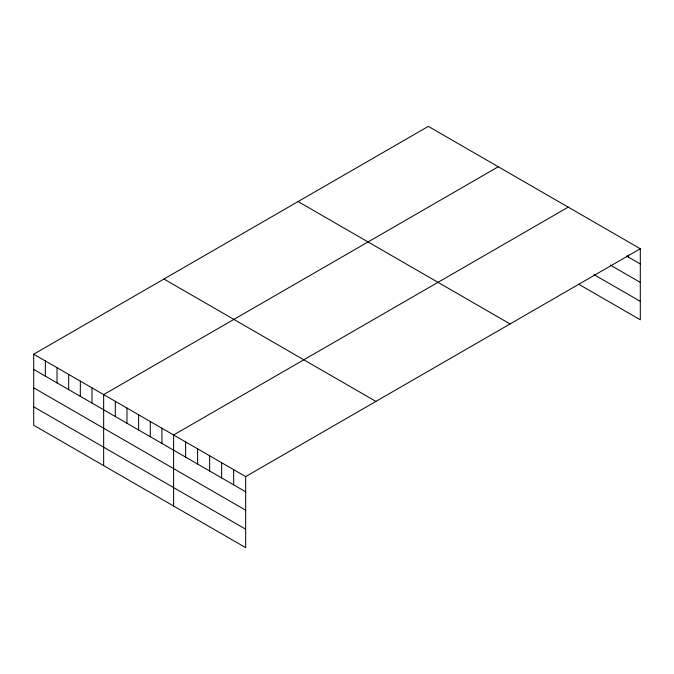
<?xml version="1.0" encoding="UTF-8"?>
<svg xmlns="http://www.w3.org/2000/svg" width="674" height="674" viewBox="0 0 674 674"><rect width="100%" height="100%" fill="white"/><g stroke="black" fill="none" stroke-linecap="round" stroke-linejoin="round"><path stroke-width="1.01" d="M33.7 354.212L245.673 476.594L245.673 547.625L33.7 425.243L33.7 354.212L428.327 126.375L640.3 248.757L640.3 319.788L578.528 284.125M498.28 166.764L103.653 394.602L103.653 465.624M568.233 207.145L173.606 434.983L173.606 506.014M245.673 476.594L640.3 248.757M626.576 256.036L640.3 263.955M610.273 265.042L640.3 282.381M593.971 274.613L640.3 301.362M298.102 201.56L510.075 323.941M163.925 279.028L375.898 401.409M33.7 369.411L245.673 491.793M33.7 387.836L245.673 510.218M33.7 406.818L245.673 529.2M628.286 254.999L628.286 257.021M233.659 469.66L233.659 484.859M221.653 462.726L221.653 477.925M209.639 455.793L209.639 470.991M197.625 448.85L197.625 464.049M185.62 441.917L185.62 457.115M161.945 428.251L161.945 443.45M150.285 421.52L150.285 436.718M138.625 414.788L138.625 429.987M126.973 408.056L126.973 423.255M115.313 401.325L115.313 416.524M91.993 387.87L91.993 403.069M80.332 381.139L80.332 396.337M68.672 374.407L68.672 389.606M57.02 367.675L57.02 382.874M45.36 360.944L45.36 376.143"/></g></svg>
